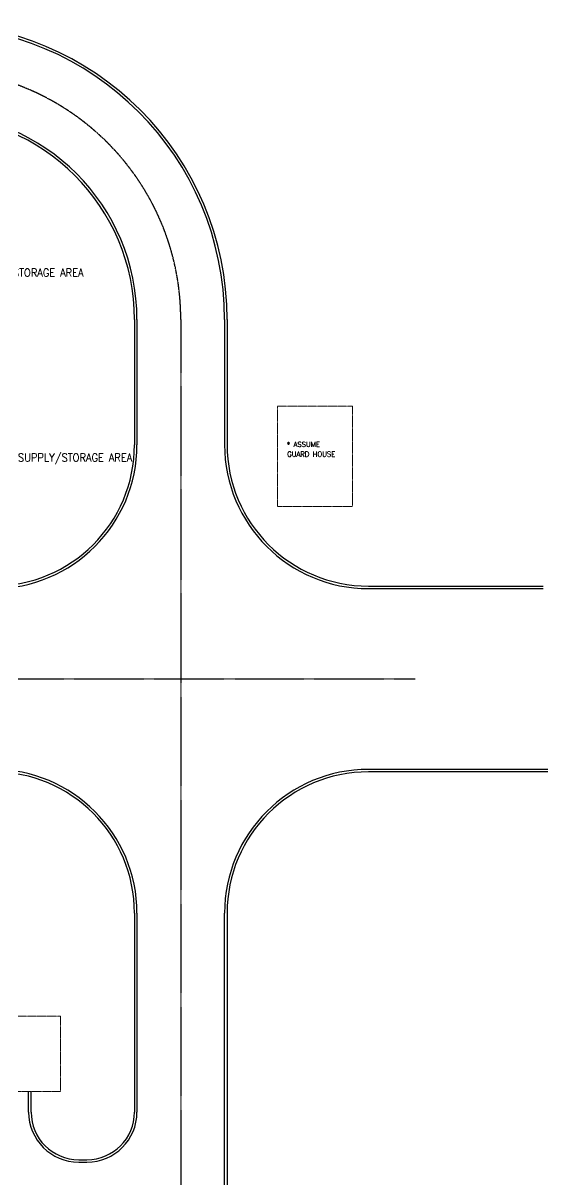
# Model space of a CAD drawing. Extents: x -59767 to 1106559, y -1290 to 1129522.
# Drawn here: x 178185 to 220119, y 866464 to 958928 of the extents above; entities that cross this region are included whole.
import ezdxf
from ezdxf.enums import TextEntityAlignment as Align

# ---------------------------------------------------------------- set-up
doc = ezdxf.new("R2010")
doc.units = 0
doc.linetypes.add('CENTER', pattern=[2, 1.25, -0.25, 0.25, -0.25])
doc.linetypes.add('PHANTOM', pattern=[2.5, 1.25, -0.25, 0.25, -0.25, 0.25, -0.25])
doc.layers.add('CY', color=4, linetype='CONTINUOUS')
doc.layers.add('Y', color=2, linetype='CONTINUOUS')
doc.layers.add('TEXT', color=3, linetype='CONTINUOUS', lineweight=9)
doc.layers.add('가상선', color=252, linetype='PHANTOM', lineweight=9)
doc.styles.add('ROMANS', font='romans.shx', dxfattribs={"bigfont": 'whgtxt.shx'})
doc.styles.get("Standard").update_dxf_attribs({"font": 'romans.shx', "bigfont": 'whtgtxt.shx'})

msp = doc.modelspace()

# ---------------------------------------------------------------- linework, layer by layer
at = {"layer": 'CY'}
for p, q in [((187083.5, 935227.8), (187083.5, 925227.8)), ((187283.5, 935227.8), (187283.5, 925227.8)), ((194283.5, 935227.8), (194283.5, 925227.8)), ((194483.5, 935227.8), (194483.5, 925227.8)), ((205783.5, 913927.8), (219735.2, 913927.8)), ((205783.5, 913727.8), (219735.2, 913727.8)), ((220118.6, 899277.8), (205783.5, 899277.8)), ((220118.6, 899077.8), (205783.5, 899077.8)), ((187083.5, 887777.8), (187083.5, 871877.8)), ((187283.5, 887777.8), (187283.5, 871877.8)), ((194283.5, 843619.8), (194283.5, 887777.8)), ((194483.5, 887777.8), (194483.5, 843619.8)), ((178623.9, 871877.8), (178623.9, 873540.5)), ((178823.9, 871877.8), (178823.9, 873540.5)), ((182623.9, 868077.8), (183283.5, 868077.8)), ((182623.9, 867877.8), (183283.5, 867877.8))]:
    msp.add_line(p, q, dxfattribs=at)
at = {"layer": 'CY', "color": 1, "linetype": 'CENTER', "ltscale": 10}
for p, q in [((190783.5, 935227.8), (190783.5, 843619.8)), ((147883.5, 906502.8), (209517.6, 906502.8))]:
    msp.add_line(p, q, dxfattribs=at)
at = {"layer": 'CY'}
for centre, radius, start, end in [((170783.5, 935227.8), 23700, 0, 90), ((170783.5, 935227.8), 23500, 0, 90), ((170783.5, 935227.8), 16500, 0, 90), ((170783.5, 935227.8), 16300, 0, 90), ((175783.5, 925227.8), 11500, 270, 0), ((175783.5, 925227.8), 11300, 270, 0), ((205783.5, 925227.8), 11500, 180, 270), ((205783.5, 925227.8), 11300, 180, 270), ((175783.5, 887777.8), 11500, 0, 90), ((175783.5, 887777.8), 11300, 0, 90), ((205783.5, 887777.8), 11500, 90, 180), ((205783.5, 887777.8), 11300, 90, 180), ((182623.9, 871877.8), 4000, 180, 270), ((182623.9, 871877.8), 3800, 180, 270), ((183283.5, 871877.8), 4000, 270, 0), ((183283.5, 871877.8), 3800, 270, 0)]:
    msp.add_arc(centre, radius, start, end, dxfattribs=at)
at = {"layer": 'CY', "color": 1, "linetype": 'CENTER', "ltscale": 10}
msp.add_arc((170783.5, 935227.8), 20000, 0, 90, dxfattribs=at)
at = {"layer": '가상선', "color": 2, "lineweight": 9}
for points in [[(204517.6, 920302.8), (198517.6, 920302.8), (198517.6, 928302.8), (204517.6, 928302.8)], [(173183.5, 879540.5), (181183.5, 879540.5), (181183.5, 873540.5), (173183.5, 873540.5)]]:
    msp.add_lwpolyline(points, close=True, dxfattribs=at)

# ---------------------------------------------------------------- texts
at = {"layer": 'TEXT', "lineweight": 9}
for s, p in [('* ASSUME', (199247.9, 924933.7)), ('GUARD HOUSE', (199289, 924152.9))]:
    msp.add_text(s, height=400, dxfattribs=at).set_placement(p, align=Align.BOTTOM_LEFT)
at = {"layer": 'Y', "linetype": 'Continuous', "style": 'ROMANS', "width": 0.9}
for s, p in [('314 He SUPPLY/STORAGE AREA', (176820.2, 938937)), ('316 FORMING GAS SUPPLY/STORAGE AREA', (178598.6, 924158.2))]:
    msp.add_text(s, height=640, dxfattribs=at).set_placement(p, align=Align.MIDDLE)

doc.saveas('drawing.dxf')
